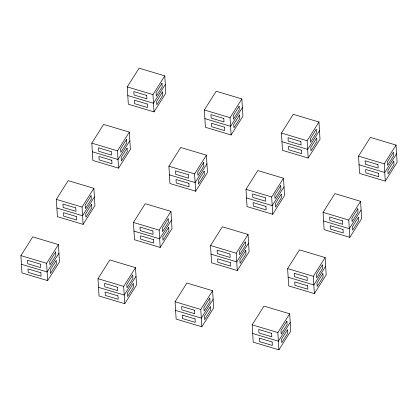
<?xml version="1.0" encoding="UTF-8"?>
<svg xmlns="http://www.w3.org/2000/svg" width="418" height="418" viewBox="0 0 418 418"><rect width="100%" height="100%" fill="white"/><g stroke="black" fill="none" stroke-linecap="round" stroke-linejoin="round"><path stroke-width="0.63" d="M20.9 255.628L32.719 236.881L58.415 244.572L59.471 261.872L47.652 280.614L21.955 272.923L20.9 255.628L46.597 263.319L47.652 280.614M56.352 199.386L68.171 180.644L93.867 188.33L94.928 205.63L83.109 224.377L57.412 216.686L56.352 199.386L82.048 207.077L83.109 224.377M91.808 143.149L103.622 124.402L129.319 132.093L130.379 149.393L118.56 168.141L92.864 160.449L91.808 143.149L117.505 150.841L118.56 168.141M127.26 86.913L139.079 68.165L164.776 75.857L165.831 93.157L154.017 111.899L128.321 104.207L127.26 86.913L152.957 94.604L154.017 111.899M46.597 263.319L58.415 244.572M82.048 207.077L93.867 188.33M117.505 150.841L129.319 132.093M152.957 94.604L164.776 75.857M58.943 253.219L47.124 271.966L21.428 264.275M94.395 196.982L82.581 215.73L56.885 208.039M129.852 140.746L118.033 159.488L92.336 151.797M165.303 84.504L153.484 103.251L127.788 95.56M97.99 278.696L109.809 259.954L135.505 267.645L136.561 284.94L124.742 303.687L99.045 295.996L97.99 278.696L123.686 286.387L124.742 303.687M133.441 222.46L145.26 203.712L170.957 211.404L172.012 228.703L160.198 247.451L134.502 239.76L133.441 222.46L159.138 230.151L160.198 247.451M168.898 166.223L180.712 147.476L206.408 155.167L207.469 172.467L195.65 191.214L169.954 183.523L168.898 166.223L194.595 173.914L195.65 191.214M204.35 109.986L216.169 91.239L241.865 98.93L242.921 116.23L231.102 134.972L205.405 127.281L204.35 109.986L230.046 117.677L231.102 134.972M123.686 286.387L135.505 267.645M159.138 230.151L170.957 211.404M194.595 173.914L206.408 155.167M230.046 117.677L241.865 98.93M136.033 276.293L124.214 295.04L98.517 287.349M171.484 220.056L159.666 238.803L133.969 231.112M206.941 163.819L195.122 182.561L169.426 174.87M242.393 107.578L230.574 126.325L204.877 118.634M175.079 301.77L186.898 283.028L212.595 290.719L213.65 308.014L201.831 326.761L176.135 319.07L175.079 301.77L200.776 309.461L201.831 326.761M210.531 245.533L222.35 226.786L248.046 234.477L249.102 251.777L237.288 270.524L211.592 262.833L210.531 245.533L236.227 253.224L237.288 270.524M245.988 189.297L257.801 170.549L283.498 178.24L284.559 195.54L272.74 214.288L247.043 206.596L245.988 189.297L271.679 196.988L272.74 214.288M281.439 133.06L293.258 114.313L318.955 122.004L320.01 139.304L308.191 158.046L282.495 150.355L281.439 133.06L307.136 140.746L308.191 158.046M200.776 309.461L212.595 290.719M236.227 253.224L248.046 234.477M271.679 196.988L283.498 178.24M307.136 140.746L318.955 122.004M213.123 299.366L201.304 318.114L175.607 310.422M248.574 243.13L236.755 261.872L211.059 254.181M284.031 186.888L272.212 205.635L246.516 197.944M319.483 130.651L307.664 149.398L281.967 141.707M252.169 324.843L263.983 306.101L289.679 313.793L290.74 331.087L278.921 349.835L253.224 342.143L252.169 324.843L277.865 332.535L278.921 349.835M287.621 268.607L299.44 249.859L325.136 257.551L326.192 274.851L314.378 293.598L288.681 285.907L287.621 268.607L313.317 276.298L314.378 293.598M323.072 212.37L334.891 193.623L360.588 201.314L361.648 218.614L349.829 237.356L324.133 229.67L323.072 212.37L348.769 220.061L349.829 237.356M358.529 156.128L370.348 137.386L396.045 145.077L397.1 162.372L385.281 181.119L359.584 173.428L358.529 156.128L384.226 163.819L385.281 181.119M277.865 332.535L289.679 313.793M313.317 276.298L325.136 257.551M348.769 220.061L360.588 201.314M384.226 163.819L396.045 145.077M290.212 322.44L278.393 341.187L252.697 333.496M325.664 266.203L313.845 284.945L288.148 277.254M361.115 209.961L349.302 228.709L323.605 221.017M396.572 153.725L384.753 172.472L359.057 164.781M55.625 251.976L49.716 261.349L49.93 264.808L55.84 255.435L55.625 251.976M91.077 195.739L85.173 205.113L85.382 208.572L91.291 199.198L91.077 195.739M126.534 139.497L120.624 148.871L120.833 152.33L126.743 142.961L126.534 139.497M161.985 83.26L156.076 92.634L156.29 96.093L162.2 86.719L161.985 83.26M56.153 260.623L50.244 269.997L50.458 273.456L56.367 264.087L56.153 260.623M91.61 204.386L85.7 213.76L85.909 217.219L91.819 207.845L91.61 204.386M127.062 148.15L121.152 157.523L121.366 160.982L127.276 151.609L127.062 148.15M162.513 91.913L156.609 101.281L156.818 104.746L162.727 95.372L162.513 91.913M132.715 275.049L126.806 284.423L127.02 287.882L132.929 278.508L132.715 275.049M168.167 218.813L162.257 228.181L162.471 231.645L168.381 222.271L168.167 218.813M203.623 162.571L197.714 171.944L197.923 175.403L203.832 166.03L203.623 162.571M239.075 106.334L233.166 115.708L233.38 119.167L239.289 109.793L239.075 106.334M133.243 283.697L127.333 293.07L127.547 296.529L133.457 287.156L133.243 283.697M168.7 227.46L162.79 236.834L162.999 240.293L168.909 230.919L168.7 227.46M204.151 171.223L198.242 180.597L198.456 184.056L204.36 174.682L204.151 171.223M239.603 114.981L233.693 124.355L233.908 127.814L239.817 118.446L239.603 114.981M209.805 298.123L203.895 307.496L204.109 310.955L210.014 301.582L209.805 298.123M245.256 241.886L239.347 251.255L239.561 254.719L245.47 245.345L245.256 241.886M280.713 185.644L274.804 195.018L275.013 198.477L280.922 189.103L280.713 185.644M316.165 129.408L310.255 138.781L310.469 142.24L316.374 132.867L316.165 129.408M210.332 306.77L204.423 316.144L204.637 319.603L210.547 310.229L210.332 306.77M245.789 250.534L239.88 259.907L240.089 263.366L245.998 253.992L245.789 250.534M281.241 194.297L275.331 203.671L275.54 207.129L281.45 197.756L281.241 194.297M316.692 138.055L310.783 147.429L310.997 150.888L316.907 141.514L316.692 138.055M286.894 321.196L280.985 330.57L281.194 334.029L287.103 324.655L286.894 321.196M322.346 264.955L316.436 274.328L316.651 277.787L322.56 268.419L322.346 264.955M357.803 208.718L351.893 218.091L352.102 221.55L358.012 212.177L357.803 208.718M393.254 152.481L387.345 161.855L387.554 165.314L393.463 155.94L393.254 152.481M287.422 329.844L281.513 339.217L281.727 342.676L287.636 333.303L287.422 329.844M322.874 273.607L316.969 282.981L317.178 286.44L323.088 277.066L322.874 273.607M358.33 217.37L352.421 226.739L352.63 230.203L358.539 220.829L358.33 217.37M393.782 161.129L387.873 170.502L388.087 173.961L393.996 164.587L393.782 161.129M146.697 95.398L133.849 91.552L134.063 95.011L146.911 98.857L146.697 95.398M223.787 118.472L210.938 114.626L211.153 118.085L224.001 121.931L223.787 118.472M300.876 141.545L288.028 137.7L288.242 141.159L301.091 145.004L300.876 141.545M377.966 164.619L365.118 160.773L365.332 164.232L378.18 168.078L377.966 164.619M147.23 104.045L134.382 100.2L134.591 103.664L147.439 107.504L147.23 104.045M224.32 127.119L211.471 123.273L211.68 126.732L224.529 130.578L224.32 127.119M301.404 150.193L288.556 146.347L288.77 149.806L301.618 153.652L301.404 150.193M378.494 173.266L365.645 169.421L365.86 172.88L378.708 176.725L378.494 173.266M111.245 151.635L98.397 147.789L98.611 151.248L111.46 155.094L111.245 151.635M188.335 174.708L175.487 170.863L175.696 174.322L188.544 178.167L188.335 174.708M265.425 197.782L252.576 193.936L252.785 197.395L265.634 201.241L265.425 197.782M342.514 220.856L329.666 217.01L329.875 220.469L342.723 224.314L342.514 220.856M111.773 160.287L98.925 156.442L99.139 159.901L111.987 163.746L111.773 160.287M188.863 183.361L176.015 179.515L176.229 182.974L189.077 186.82L188.863 183.361M265.952 206.429L253.104 202.584L253.318 206.048L266.167 209.893L265.952 206.429M343.042 229.503L330.194 225.657L330.403 229.121L343.251 232.967L343.042 229.503M75.794 207.877L62.946 204.031L63.155 207.49L76.003 211.336L75.794 207.877M152.883 230.945L140.035 227.099L140.244 230.564L153.093 234.409L152.883 230.945M229.968 254.019L217.12 250.173L217.334 253.637L230.182 257.483L229.968 254.019M307.058 277.092L294.209 273.247L294.424 276.706L307.272 280.551L307.058 277.092M76.322 216.524L63.473 212.678L63.682 216.137L76.531 219.983L76.322 216.524M153.411 239.598L140.563 235.752L140.772 239.211L153.62 243.057L153.411 239.598M230.501 262.671L217.653 258.826L217.862 262.285L230.71 266.13L230.501 262.671M307.591 285.745L294.742 281.899L294.951 285.358L307.8 289.204L307.591 285.745M40.337 264.113L27.489 260.268L27.703 263.727L40.551 267.572L40.337 264.113M117.427 287.187L104.578 283.341L104.793 286.8L117.641 290.646L117.427 287.187M194.516 310.26L181.668 306.415L181.882 309.874L194.731 313.719L194.516 310.26M271.606 333.334L258.758 329.488L258.972 332.947L271.815 336.793L271.606 333.334M40.87 272.761L28.022 268.915L28.231 272.374L41.079 276.22L40.87 272.761M117.954 295.834L105.106 291.989L105.32 295.448L118.169 299.293L117.954 295.834M195.044 318.908L182.196 315.062L182.41 318.521L195.258 322.367L195.044 318.908M272.134 341.981L259.285 338.136L259.5 341.595L272.348 345.44L272.134 341.981"/></g></svg>
